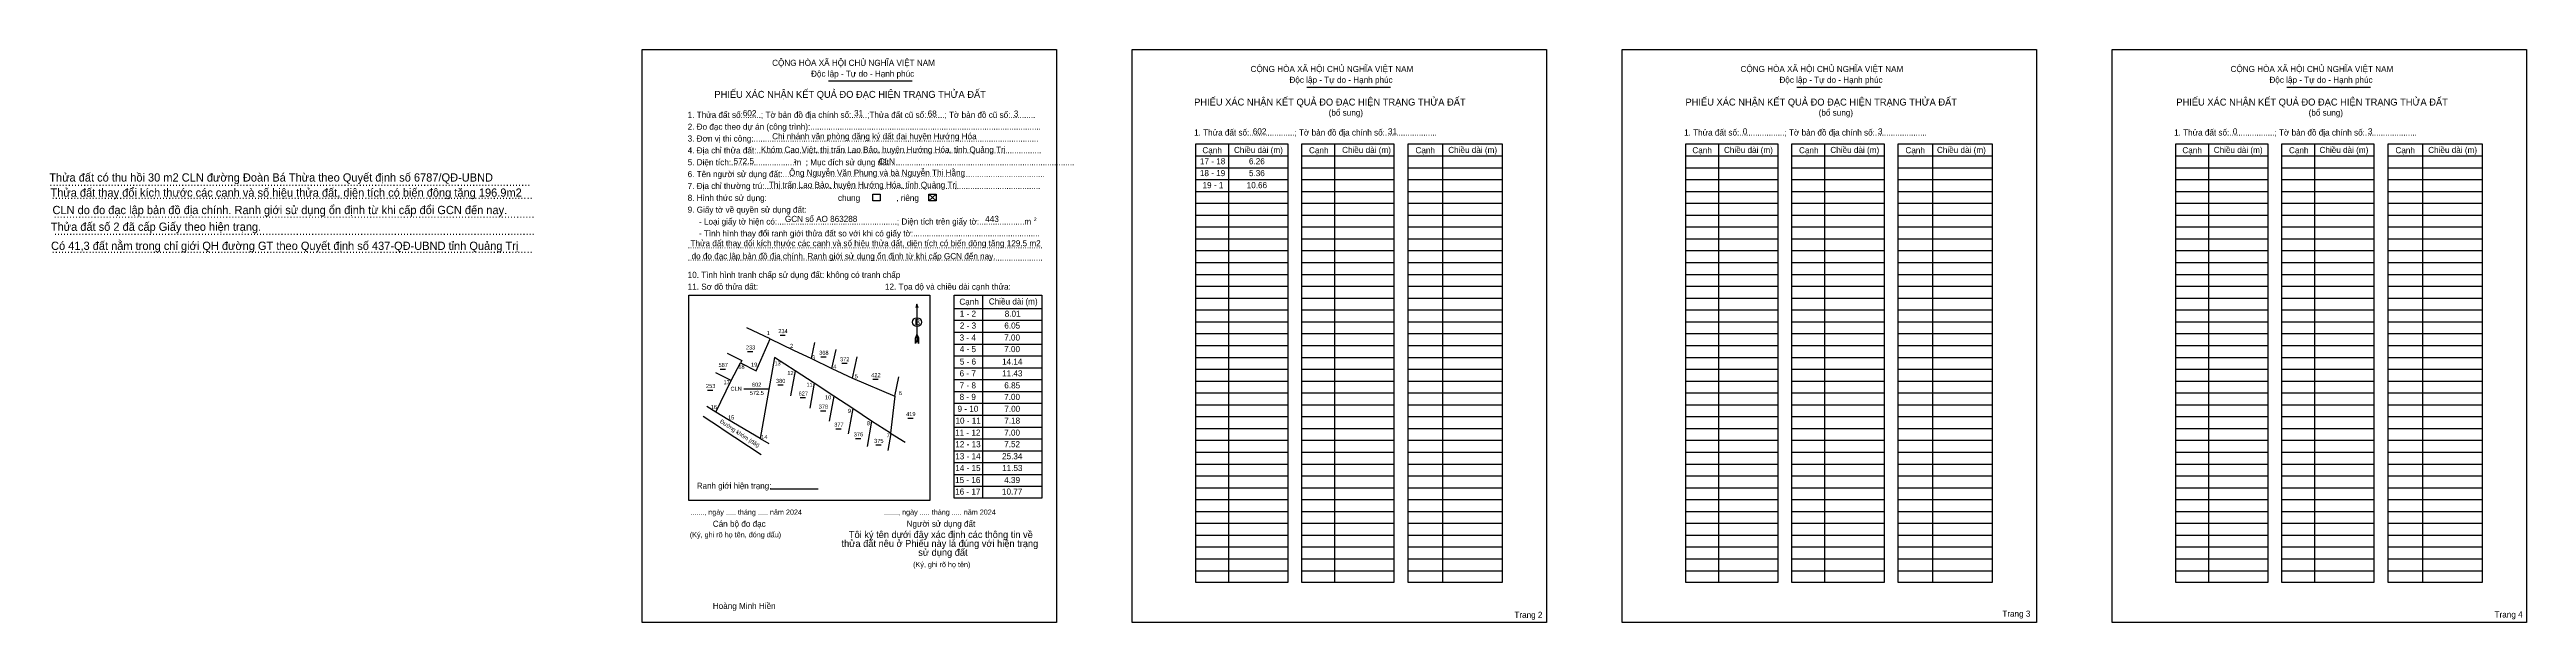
# Model space of a CAD drawing. Extents: x 536341 to 537103, y 1837113 to 1837289.
import ezdxf

# ---------------------------------------------------------------- set-up
doc = ezdxf.new("R2010")
doc.units = 0
for name, color, linetype in [('Level 1', 7, 'Continuous'), ('Level 10', 7, 'Continuous'), ('Level 13', 7, 'Continuous'), ('Level 2', 7, 'Continuous'), ('Level 23', 7, 'Continuous'), ('Level 27', 7, 'Continuous'), ('Level 36', 7, 'Continuous'), ('Level 48', 7, 'Continuous'), ('Level 5', 7, 'Continuous'), ('Level 50', 7, 'Continuous'), ('Level 52', 7, 'Continuous'), ('Level 6', 7, 'Continuous'), ('Level 63', 7, 'Continuous'), ('Level 9', 7, 'Continuous')]:
    doc.layers.add(name, color=color, linetype=linetype)

msp = doc.modelspace()

# ---------------------------------------------------------------- linework, layer by layer
at = {"layer": 'Level 1'}
for p, q in [((536523.21, 1837289.2), (536523.21, 1837289.2)), ((536673.88, 1837289.2), (536673.88, 1837289.2)), ((536580.48, 1837279.55), (536606.24, 1837279.55)), ((536727.58, 1837277.67), (536753.34, 1837277.67)), ((536878.26, 1837277.67), (536904.02, 1837277.67)), ((537028.93, 1837277.67), (537054.69, 1837277.67)), ((536703.46, 1837260.15), (536703.46, 1837125.27)), ((536736.1, 1837260.15), (536736.1, 1837125.27)), ((536769.34, 1837260.15), (536769.34, 1837125.27)), ((536854.13, 1837260.15), (536854.13, 1837125.27)), ((536886.77, 1837260.15), (536886.77, 1837125.27)), ((536920.02, 1837260.15), (536920.02, 1837125.27)), ((537004.81, 1837260.15), (537004.81, 1837125.27)), ((537037.45, 1837260.15), (537037.45, 1837125.27)), ((537070.69, 1837260.15), (537070.69, 1837125.27)), ((536693.43, 1837256.51), (536721.75, 1837256.51)), ((536693.43, 1837252.86), (536721.75, 1837252.86)), ((536726.07, 1837256.51), (536754.38, 1837256.51)), ((536726.07, 1837252.86), (536754.38, 1837252.86)), ((536758.71, 1837256.51), (536787.63, 1837256.51)), ((536758.71, 1837252.86), (536787.63, 1837252.86)), ((536844.11, 1837256.51), (536872.42, 1837256.51)), ((536844.11, 1837252.86), (536872.42, 1837252.86)), ((536876.75, 1837256.51), (536905.06, 1837256.51)), ((536876.75, 1837252.86), (536905.06, 1837252.86)), ((536909.38, 1837256.51), (536938.3, 1837256.51)), ((536909.38, 1837252.86), (536938.3, 1837252.86)), ((536994.78, 1837256.51), (537023.1, 1837256.51)), ((536994.78, 1837252.86), (537023.1, 1837252.86)), ((537027.42, 1837256.51), (537055.73, 1837256.51)), ((537027.42, 1837252.86), (537055.73, 1837252.86)), ((537060.06, 1837256.51), (537088.98, 1837256.51)), ((537060.06, 1837252.86), (537088.98, 1837252.86)), ((536611.36, 1837244.68), (536613.55, 1837242.64)), ((536611.36, 1837242.64), (536613.55, 1837244.68)), ((536693.43, 1837249.22), (536721.75, 1837249.22)), ((536693.43, 1837245.57), (536721.75, 1837245.57)), ((536726.07, 1837249.22), (536754.38, 1837249.22)), ((536726.07, 1837245.57), (536754.38, 1837245.57)), ((536758.71, 1837249.22), (536787.63, 1837249.22)), ((536758.71, 1837245.57), (536787.63, 1837245.57)), ((536844.11, 1837249.22), (536872.42, 1837249.22)), ((536844.11, 1837245.57), (536872.42, 1837245.57)), ((536876.75, 1837249.22), (536905.06, 1837249.22)), ((536876.75, 1837245.57), (536905.06, 1837245.57)), ((536909.38, 1837249.22), (536938.3, 1837249.22)), ((536909.38, 1837245.57), (536938.3, 1837245.57)), ((536994.78, 1837249.22), (537023.1, 1837249.22)), ((536994.78, 1837245.57), (537023.1, 1837245.57)), ((537027.42, 1837249.22), (537055.73, 1837249.22)), ((537027.42, 1837245.57), (537055.73, 1837245.57)), ((537060.06, 1837249.22), (537088.98, 1837249.22)), ((537060.06, 1837245.57), (537088.98, 1837245.57)), ((536693.43, 1837241.93), (536721.75, 1837241.93)), ((536693.43, 1837238.28), (536721.75, 1837238.28)), ((536726.07, 1837241.93), (536754.38, 1837241.93)), ((536726.07, 1837238.28), (536754.38, 1837238.28)), ((536758.71, 1837241.93), (536787.63, 1837241.93)), ((536758.71, 1837238.28), (536787.63, 1837238.28)), ((536844.11, 1837241.93), (536872.42, 1837241.93)), ((536844.11, 1837238.28), (536872.42, 1837238.28)), ((536876.75, 1837241.93), (536905.06, 1837241.93)), ((536876.75, 1837238.28), (536905.06, 1837238.28)), ((536909.38, 1837241.93), (536938.3, 1837241.93)), ((536909.38, 1837238.28), (536938.3, 1837238.28)), ((536994.78, 1837241.93), (537023.1, 1837241.93)), ((536994.78, 1837238.28), (537023.1, 1837238.28)), ((537027.42, 1837241.93), (537055.73, 1837241.93)), ((537027.42, 1837238.28), (537055.73, 1837238.28)), ((537060.06, 1837241.93), (537088.98, 1837241.93)), ((537060.06, 1837238.28), (537088.98, 1837238.28)), ((536693.43, 1837234.63), (536721.75, 1837234.63)), ((536693.43, 1837230.99), (536721.75, 1837230.99)), ((536726.07, 1837234.63), (536754.38, 1837234.63)), ((536726.07, 1837230.99), (536754.38, 1837230.99)), ((536758.71, 1837234.63), (536787.63, 1837234.63)), ((536758.71, 1837230.99), (536787.63, 1837230.99)), ((536844.11, 1837234.63), (536872.42, 1837234.63)), ((536844.11, 1837230.99), (536872.42, 1837230.99)), ((536876.75, 1837234.63), (536905.06, 1837234.63)), ((536876.75, 1837230.99), (536905.06, 1837230.99)), ((536909.38, 1837234.63), (536938.3, 1837234.63)), ((536909.38, 1837230.99), (536938.3, 1837230.99)), ((536994.78, 1837234.63), (537023.1, 1837234.63)), ((536994.78, 1837230.99), (537023.1, 1837230.99)), ((537027.42, 1837234.63), (537055.73, 1837234.63)), ((537027.42, 1837230.99), (537055.73, 1837230.99)), ((537060.06, 1837234.63), (537088.98, 1837234.63)), ((537060.06, 1837230.99), (537088.98, 1837230.99)), ((536693.43, 1837227.34), (536721.75, 1837227.34)), ((536693.43, 1837223.7), (536721.75, 1837223.7)), ((536726.07, 1837227.34), (536754.38, 1837227.34)), ((536726.07, 1837223.7), (536754.38, 1837223.7)), ((536758.71, 1837227.34), (536787.63, 1837227.34)), ((536758.71, 1837223.7), (536787.63, 1837223.7)), ((536844.11, 1837227.34), (536872.42, 1837227.34)), ((536844.11, 1837223.7), (536872.42, 1837223.7)), ((536876.75, 1837227.34), (536905.06, 1837227.34)), ((536876.75, 1837223.7), (536905.06, 1837223.7)), ((536909.38, 1837227.34), (536938.3, 1837227.34)), ((536909.38, 1837223.7), (536938.3, 1837223.7)), ((536994.78, 1837227.34), (537023.1, 1837227.34)), ((536994.78, 1837223.7), (537023.1, 1837223.7)), ((537027.42, 1837227.34), (537055.73, 1837227.34)), ((537027.42, 1837223.7), (537055.73, 1837223.7)), ((537060.06, 1837227.34), (537088.98, 1837227.34)), ((537060.06, 1837223.7), (537088.98, 1837223.7)), ((536537.55, 1837213.62), (536537.55, 1837213.62)), ((536627.84, 1837213.64), (536627.84, 1837151.24)), ((536693.43, 1837220.05), (536721.75, 1837220.05)), ((536693.43, 1837216.41), (536721.75, 1837216.41)), ((536693.43, 1837212.76), (536721.75, 1837212.76)), ((536726.07, 1837220.05), (536754.38, 1837220.05)), ((536726.07, 1837216.41), (536754.38, 1837216.41)), ((536726.07, 1837212.76), (536754.38, 1837212.76)), ((536758.71, 1837220.05), (536787.63, 1837220.05)), ((536758.71, 1837216.41), (536787.63, 1837216.41)), ((536758.71, 1837212.76), (536787.63, 1837212.76)), ((536844.11, 1837220.05), (536872.42, 1837220.05)), ((536844.11, 1837216.41), (536872.42, 1837216.41)), ((536844.11, 1837212.76), (536872.42, 1837212.76)), ((536876.75, 1837220.05), (536905.06, 1837220.05)), ((536876.75, 1837216.41), (536905.06, 1837216.41)), ((536876.75, 1837212.76), (536905.06, 1837212.76)), ((536909.38, 1837220.05), (536938.3, 1837220.05)), ((536909.38, 1837216.41), (536938.3, 1837216.41)), ((536909.38, 1837212.76), (536938.3, 1837212.76)), ((536994.78, 1837220.05), (537023.1, 1837220.05)), ((536994.78, 1837216.41), (537023.1, 1837216.41)), ((536994.78, 1837212.76), (537023.1, 1837212.76)), ((537027.42, 1837220.05), (537055.73, 1837220.05)), ((537027.42, 1837216.41), (537055.73, 1837216.41)), ((537027.42, 1837212.76), (537055.73, 1837212.76)), ((537060.06, 1837220.05), (537088.98, 1837220.05)), ((537060.06, 1837216.41), (537088.98, 1837216.41)), ((537060.06, 1837212.76), (537088.98, 1837212.76)), ((536607.7, 1837210.89), (536607.7, 1837199.86)), ((536619.09, 1837209.56), (536646.13, 1837209.56)), ((536619.09, 1837205.92), (536646.13, 1837205.92)), ((536693.43, 1837209.12), (536721.75, 1837209.12)), ((536693.43, 1837205.47), (536721.75, 1837205.47)), ((536726.07, 1837209.12), (536754.38, 1837209.12)), ((536726.07, 1837205.47), (536754.38, 1837205.47)), ((536758.71, 1837209.12), (536787.63, 1837209.12)), ((536758.71, 1837205.47), (536787.63, 1837205.47)), ((536844.11, 1837209.12), (536872.42, 1837209.12)), ((536844.11, 1837205.47), (536872.42, 1837205.47)), ((536876.75, 1837209.12), (536905.06, 1837209.12)), ((536876.75, 1837205.47), (536905.06, 1837205.47)), ((536909.38, 1837209.12), (536938.3, 1837209.12)), ((536909.38, 1837205.47), (536938.3, 1837205.47)), ((536994.78, 1837209.12), (537023.1, 1837209.12)), ((536994.78, 1837205.47), (537023.1, 1837205.47)), ((537027.42, 1837209.12), (537055.73, 1837209.12)), ((537027.42, 1837205.47), (537055.73, 1837205.47)), ((537060.06, 1837209.12), (537088.98, 1837209.12)), ((537060.06, 1837205.47), (537088.98, 1837205.47)), ((536607.21, 1837198.74), (536607.24, 1837200.56)), ((536607.7, 1837199.86), (536607.21, 1837198.74)), ((536607.7, 1837201.69), (536607.24, 1837200.56)), ((536607.7, 1837201.69), (536608.17, 1837200.56)), ((536607.7, 1837201.53), (536608.17, 1837200.4)), ((536607.7, 1837201.37), (536608.17, 1837200.24)), ((536607.7, 1837201.21), (536608.17, 1837200.08)), ((536607.7, 1837201.05), (536608.17, 1837199.91)), ((536607.7, 1837200.89), (536608.17, 1837199.75)), ((536607.7, 1837200.73), (536608.17, 1837199.58)), ((536607.7, 1837200.57), (536608.18, 1837199.42)), ((536607.7, 1837200.42), (536608.18, 1837199.26)), ((536607.7, 1837200.26), (536608.18, 1837199.09)), ((536607.7, 1837200.1), (536608.19, 1837198.93)), ((536607.7, 1837199.86), (536608.19, 1837198.74)), ((536608.19, 1837198.74), (536608.17, 1837200.56)), ((536619.09, 1837202.27), (536646.13, 1837202.27)), ((536619.09, 1837198.63), (536646.13, 1837198.63)), ((536693.43, 1837201.83), (536721.75, 1837201.83)), ((536693.43, 1837198.18), (536721.75, 1837198.18)), ((536726.07, 1837201.83), (536754.38, 1837201.83)), ((536726.07, 1837198.18), (536754.38, 1837198.18)), ((536758.71, 1837201.83), (536787.63, 1837201.83)), ((536758.71, 1837198.18), (536787.63, 1837198.18)), ((536844.11, 1837201.83), (536872.42, 1837201.83)), ((536844.11, 1837198.18), (536872.42, 1837198.18)), ((536876.75, 1837201.83), (536905.06, 1837201.83)), ((536876.75, 1837198.18), (536905.06, 1837198.18)), ((536909.38, 1837201.83), (536938.3, 1837201.83)), ((536909.38, 1837198.18), (536938.3, 1837198.18)), ((536994.78, 1837201.83), (537023.1, 1837201.83)), ((536994.78, 1837198.18), (537023.1, 1837198.18)), ((537027.42, 1837201.83), (537055.73, 1837201.83)), ((537027.42, 1837198.18), (537055.73, 1837198.18)), ((537060.06, 1837201.83), (537088.98, 1837201.83)), ((537060.06, 1837198.18), (537088.98, 1837198.18)), ((536619.09, 1837194.98), (536646.13, 1837194.98)), ((536619.09, 1837191.34), (536646.13, 1837191.34)), ((536693.43, 1837194.53), (536721.75, 1837194.53)), ((536693.43, 1837190.89), (536721.75, 1837190.89)), ((536726.07, 1837194.53), (536754.38, 1837194.53)), ((536726.07, 1837190.89), (536754.38, 1837190.89)), ((536758.71, 1837194.53), (536787.63, 1837194.53)), ((536758.71, 1837190.89), (536787.63, 1837190.89)), ((536844.11, 1837194.53), (536872.42, 1837194.53)), ((536844.11, 1837190.89), (536872.42, 1837190.89)), ((536876.75, 1837194.53), (536905.06, 1837194.53)), ((536876.75, 1837190.89), (536905.06, 1837190.89)), ((536909.38, 1837194.53), (536938.3, 1837194.53)), ((536909.38, 1837190.89), (536938.3, 1837190.89)), ((536994.78, 1837194.53), (537023.1, 1837194.53)), ((536994.78, 1837190.89), (537023.1, 1837190.89)), ((537027.42, 1837194.53), (537055.73, 1837194.53)), ((537027.42, 1837190.89), (537055.73, 1837190.89)), ((537060.06, 1837194.53), (537088.98, 1837194.53)), ((537060.06, 1837190.89), (537088.98, 1837190.89)), ((536619.09, 1837187.69), (536646.13, 1837187.69)), ((536619.09, 1837184.05), (536646.13, 1837184.05)), ((536693.43, 1837187.24), (536721.75, 1837187.24)), ((536693.43, 1837183.6), (536721.75, 1837183.6)), ((536726.07, 1837187.24), (536754.38, 1837187.24)), ((536726.07, 1837183.6), (536754.38, 1837183.6)), ((536758.71, 1837187.24), (536787.63, 1837187.24)), ((536758.71, 1837183.6), (536787.63, 1837183.6)), ((536844.11, 1837187.24), (536872.42, 1837187.24)), ((536844.11, 1837183.6), (536872.42, 1837183.6)), ((536876.75, 1837187.24), (536905.06, 1837187.24)), ((536876.75, 1837183.6), (536905.06, 1837183.6)), ((536909.38, 1837187.24), (536938.3, 1837187.24)), ((536909.38, 1837183.6), (536938.3, 1837183.6)), ((536994.78, 1837187.24), (537023.1, 1837187.24)), ((536994.78, 1837183.6), (537023.1, 1837183.6)), ((537027.42, 1837187.24), (537055.73, 1837187.24)), ((537027.42, 1837183.6), (537055.73, 1837183.6)), ((537060.06, 1837187.24), (537088.98, 1837187.24)), ((537060.06, 1837183.6), (537088.98, 1837183.6)), ((536619.09, 1837180.4), (536646.13, 1837180.4)), ((536619.09, 1837176.76), (536646.13, 1837176.76)), ((536693.43, 1837179.95), (536721.75, 1837179.95)), ((536693.43, 1837176.31), (536721.75, 1837176.31)), ((536726.07, 1837179.95), (536754.38, 1837179.95)), ((536726.07, 1837176.31), (536754.38, 1837176.31)), ((536758.71, 1837179.95), (536787.63, 1837179.95)), ((536758.71, 1837176.31), (536787.63, 1837176.31)), ((536844.11, 1837179.95), (536872.42, 1837179.95)), ((536844.11, 1837176.31), (536872.42, 1837176.31)), ((536876.75, 1837179.95), (536905.06, 1837179.95)), ((536876.75, 1837176.31), (536905.06, 1837176.31)), ((536909.38, 1837179.95), (536938.3, 1837179.95)), ((536909.38, 1837176.31), (536938.3, 1837176.31)), ((536994.78, 1837179.95), (537023.1, 1837179.95)), ((536994.78, 1837176.31), (537023.1, 1837176.31)), ((537027.42, 1837179.95), (537055.73, 1837179.95)), ((537027.42, 1837176.31), (537055.73, 1837176.31)), ((537060.06, 1837179.95), (537088.98, 1837179.95)), ((537060.06, 1837176.31), (537088.98, 1837176.31)), ((536619.09, 1837173.11), (536646.13, 1837173.11)), ((536619.09, 1837169.46), (536646.13, 1837169.46)), ((536693.43, 1837172.66), (536721.75, 1837172.66)), ((536693.43, 1837169.02), (536721.75, 1837169.02)), ((536726.07, 1837172.66), (536754.38, 1837172.66)), ((536726.07, 1837169.02), (536754.38, 1837169.02)), ((536758.71, 1837172.66), (536787.63, 1837172.66)), ((536758.71, 1837169.02), (536787.63, 1837169.02)), ((536844.11, 1837172.66), (536872.42, 1837172.66)), ((536844.11, 1837169.02), (536872.42, 1837169.02)), ((536876.75, 1837172.66), (536905.06, 1837172.66)), ((536876.75, 1837169.02), (536905.06, 1837169.02)), ((536909.38, 1837172.66), (536938.3, 1837172.66)), ((536909.38, 1837169.02), (536938.3, 1837169.02)), ((536994.78, 1837172.66), (537023.1, 1837172.66)), ((536994.78, 1837169.02), (537023.1, 1837169.02)), ((537027.42, 1837172.66), (537055.73, 1837172.66)), ((537027.42, 1837169.02), (537055.73, 1837169.02)), ((537060.06, 1837172.66), (537088.98, 1837172.66)), ((537060.06, 1837169.02), (537088.98, 1837169.02)), ((536619.09, 1837165.82), (536646.13, 1837165.82)), ((536619.09, 1837162.17), (536646.13, 1837162.17)), ((536693.43, 1837165.37), (536721.75, 1837165.37)), ((536693.43, 1837161.72), (536721.75, 1837161.72)), ((536726.07, 1837165.37), (536754.38, 1837165.37)), ((536726.07, 1837161.72), (536754.38, 1837161.72)), ((536758.71, 1837165.37), (536787.63, 1837165.37)), ((536758.71, 1837161.72), (536787.63, 1837161.72)), ((536844.11, 1837165.37), (536872.42, 1837165.37)), ((536844.11, 1837161.72), (536872.42, 1837161.72)), ((536876.75, 1837165.37), (536905.06, 1837165.37)), ((536876.75, 1837161.72), (536905.06, 1837161.72)), ((536909.38, 1837165.37), (536938.3, 1837165.37)), ((536909.38, 1837161.72), (536938.3, 1837161.72)), ((536994.78, 1837165.37), (537023.1, 1837165.37)), ((536994.78, 1837161.72), (537023.1, 1837161.72)), ((537027.42, 1837165.37), (537055.73, 1837165.37)), ((537027.42, 1837161.72), (537055.73, 1837161.72)), ((537060.06, 1837165.37), (537088.98, 1837165.37)), ((537060.06, 1837161.72), (537088.98, 1837161.72)), ((536619.09, 1837158.53), (536646.13, 1837158.53)), ((536619.09, 1837154.88), (536646.13, 1837154.88)), ((536693.43, 1837158.08), (536721.75, 1837158.08)), ((536693.43, 1837154.43), (536721.75, 1837154.43)), ((536726.07, 1837158.08), (536754.38, 1837158.08)), ((536726.07, 1837154.43), (536754.38, 1837154.43)), ((536758.71, 1837158.08), (536787.63, 1837158.08)), ((536758.71, 1837154.43), (536787.63, 1837154.43)), ((536844.11, 1837158.08), (536872.42, 1837158.08)), ((536844.11, 1837154.43), (536872.42, 1837154.43)), ((536876.75, 1837158.08), (536905.06, 1837158.08)), ((536876.75, 1837154.43), (536905.06, 1837154.43)), ((536909.38, 1837158.08), (536938.3, 1837158.08)), ((536909.38, 1837154.43), (536938.3, 1837154.43)), ((536994.78, 1837158.08), (537023.1, 1837158.08)), ((536994.78, 1837154.43), (537023.1, 1837154.43)), ((537027.42, 1837158.08), (537055.73, 1837158.08)), ((537027.42, 1837154.43), (537055.73, 1837154.43)), ((537060.06, 1837158.08), (537088.98, 1837158.08)), ((537060.06, 1837154.43), (537088.98, 1837154.43)), ((536611.6, 1837150.54), (536611.6, 1837150.54)), ((536693.43, 1837150.79), (536721.75, 1837150.79)), ((536693.43, 1837147.14), (536721.75, 1837147.14)), ((536726.07, 1837150.79), (536754.38, 1837150.79)), ((536726.07, 1837147.14), (536754.38, 1837147.14)), ((536758.71, 1837150.79), (536787.63, 1837150.79)), ((536758.71, 1837147.14), (536787.63, 1837147.14)), ((536844.11, 1837150.79), (536872.42, 1837150.79)), ((536844.11, 1837147.14), (536872.42, 1837147.14)), ((536876.75, 1837150.79), (536905.06, 1837150.79)), ((536876.75, 1837147.14), (536905.06, 1837147.14)), ((536909.38, 1837150.79), (536938.3, 1837150.79)), ((536909.38, 1837147.14), (536938.3, 1837147.14)), ((536994.78, 1837150.79), (537023.1, 1837150.79)), ((536994.78, 1837147.14), (537023.1, 1837147.14)), ((537027.42, 1837150.79), (537055.73, 1837150.79)), ((537027.42, 1837147.14), (537055.73, 1837147.14)), ((537060.06, 1837150.79), (537088.98, 1837150.79)), ((537060.06, 1837147.14), (537088.98, 1837147.14)), ((536693.43, 1837143.5), (536721.75, 1837143.5)), ((536693.43, 1837139.85), (536721.75, 1837139.85)), ((536726.07, 1837143.5), (536754.38, 1837143.5)), ((536726.07, 1837139.85), (536754.38, 1837139.85)), ((536758.71, 1837143.5), (536787.63, 1837143.5)), ((536758.71, 1837139.85), (536787.63, 1837139.85)), ((536844.11, 1837143.5), (536872.42, 1837143.5)), ((536844.11, 1837139.85), (536872.42, 1837139.85)), ((536876.75, 1837143.5), (536905.06, 1837143.5)), ((536876.75, 1837139.85), (536905.06, 1837139.85)), ((536909.38, 1837143.5), (536938.3, 1837143.5)), ((536909.38, 1837139.85), (536938.3, 1837139.85)), ((536994.78, 1837143.5), (537023.1, 1837143.5)), ((536994.78, 1837139.85), (537023.1, 1837139.85)), ((537027.42, 1837143.5), (537055.73, 1837143.5)), ((537027.42, 1837139.85), (537055.73, 1837139.85)), ((537060.06, 1837143.5), (537088.98, 1837143.5)), ((537060.06, 1837139.85), (537088.98, 1837139.85)), ((536693.43, 1837136.21), (536721.75, 1837136.21)), ((536693.43, 1837132.56), (536721.75, 1837132.56)), ((536693.43, 1837128.91), (536721.75, 1837128.91)), ((536726.07, 1837136.21), (536754.38, 1837136.21)), ((536726.07, 1837132.56), (536754.38, 1837132.56)), ((536726.07, 1837128.91), (536754.38, 1837128.91)), ((536758.71, 1837136.21), (536787.63, 1837136.21)), ((536758.71, 1837132.56), (536787.63, 1837132.56)), ((536758.71, 1837128.91), (536787.63, 1837128.91)), ((536844.11, 1837136.21), (536872.42, 1837136.21)), ((536844.11, 1837132.56), (536872.42, 1837132.56)), ((536844.11, 1837128.91), (536872.42, 1837128.91)), ((536876.75, 1837136.21), (536905.06, 1837136.21)), ((536876.75, 1837132.56), (536905.06, 1837132.56)), ((536876.75, 1837128.91), (536905.06, 1837128.91)), ((536909.38, 1837136.21), (536938.3, 1837136.21)), ((536909.38, 1837132.56), (536938.3, 1837132.56)), ((536909.38, 1837128.91), (536938.3, 1837128.91)), ((536994.78, 1837136.21), (537023.1, 1837136.21)), ((536994.78, 1837132.56), (537023.1, 1837132.56)), ((536994.78, 1837128.91), (537023.1, 1837128.91)), ((537027.42, 1837136.21), (537055.73, 1837136.21)), ((537027.42, 1837132.56), (537055.73, 1837132.56)), ((537027.42, 1837128.91), (537055.73, 1837128.91)), ((537060.06, 1837136.21), (537088.98, 1837136.21)), ((537060.06, 1837132.56), (537088.98, 1837132.56)), ((537060.06, 1837128.91), (537088.98, 1837128.91)), ((536650.6, 1837113), (536650.6, 1837113)), ((536801.27, 1837113), (536801.27, 1837113))]:
    msp.add_line(p, q, dxfattribs=at)
for points in [[(536693.43, 1837260.15), (536721.75, 1837260.15), (536721.75, 1837125.27), (536693.43, 1837125.27)], [(536726.07, 1837260.15), (536754.38, 1837260.15), (536754.38, 1837125.27), (536726.07, 1837125.27)], [(536758.71, 1837260.15), (536787.63, 1837260.15), (536787.63, 1837125.27), (536758.71, 1837125.27)], [(536844.11, 1837260.15), (536872.42, 1837260.15), (536872.42, 1837125.27), (536844.11, 1837125.27)], [(536876.75, 1837260.15), (536905.06, 1837260.15), (536905.06, 1837125.27), (536876.75, 1837125.27)], [(536909.38, 1837260.15), (536938.3, 1837260.15), (536938.3, 1837125.27), (536909.38, 1837125.27)], [(536994.78, 1837260.15), (537023.1, 1837260.15), (537023.1, 1837125.27), (536994.78, 1837125.27)], [(537027.42, 1837260.15), (537055.73, 1837260.15), (537055.73, 1837125.27), (537027.42, 1837125.27)], [(537060.06, 1837260.15), (537088.98, 1837260.15), (537088.98, 1837125.27), (537060.06, 1837125.27)], [(536537.55, 1837213.62), (536611.6, 1837213.62), (536611.6, 1837150.54), (536537.55, 1837150.54)], [(536619.09, 1837213.64), (536646.13, 1837213.64), (536646.13, 1837151.24), (536619.09, 1837151.24)]]:
    msp.add_lwpolyline(points, close=True, dxfattribs=at)
msp.add_lwpolyline([(536608.02, 1837209.72), (536607.7, 1837210.89), (536607.38, 1837209.72)], dxfattribs=at)
msp.add_circle((536607.7, 1837205.38), 1.35, dxfattribs=at)
at = {"layer": 'Level 10'}
for p, q in [((536575.21, 1837194.14), (536576.3, 1837199.13)), ((536549.32, 1837195.84), (536553.8, 1837193.54)), ((536553.8, 1837193.54), (536553.45, 1837192.89)), ((536570.24, 1837190.4), (536568.84, 1837182.66)), ((536581.53, 1837191.14), (536582.8, 1837196.96)), ((536587.85, 1837188.13), (536589.28, 1837194.67)), ((536576.11, 1837186.6), (536574.73, 1837178.86)), ((536582.1, 1837182.63), (536580.69, 1837174.89)), ((536541.99, 1837176.4), (536547.24, 1837172.91)), ((536587.93, 1837178.75), (536586.55, 1837171.01)), ((536593.76, 1837174.88), (536592.4, 1837167.13)), ((536547.24, 1837172.91), (536547.82, 1837172.53)), ((536559.5, 1837169.54), (536562.12, 1837167.99)), ((536599.68, 1837171.14), (536598.77, 1837165.92)), ((536562.5, 1837154.13), (536577.35, 1837154.13))]:
    msp.add_line(p, q, dxfattribs=at)
msp.add_lwpolyline([(536563.92, 1837194.49), (536559.5, 1837169.54), (536549.58, 1837175.43), (536545.81, 1837177.67), (536550.51, 1837187.36), (536553.45, 1837192.89), (536558.21, 1837190.43), (536562.52, 1837200.18), (536569.75, 1837196.74), (536575.21, 1837194.14), (536581.53, 1837191.14), (536587.85, 1837188.13), (536600.85, 1837182.58), (536599.55, 1837171.22), (536593.76, 1837174.88), (536587.93, 1837178.75), (536582.1, 1837182.63), (536576.11, 1837186.6), (536570.24, 1837190.4)], close=True, dxfattribs=at)
at = {"layer": 'Level 2'}
for points in [[(536523.2, 1837289.2), (536650.6, 1837289.2), (536650.6, 1837113), (536523.2, 1837113)], [(536673.88, 1837289.2), (536801.27, 1837289.2), (536801.27, 1837113), (536673.88, 1837113)], [(536824.55, 1837289.2), (536951.94, 1837289.2), (536951.94, 1837113), (536824.55, 1837113)], [(536975.23, 1837289.2), (537102.62, 1837289.2), (537102.62, 1837113), (536975.23, 1837113)]]:
    msp.add_lwpolyline(points, close=True, dxfattribs=at)
at = {"layer": 'Level 23'}
msp.add_line((536547.82, 1837172.53), (536559.75, 1837164.64), dxfattribs=at)
msp.add_line((536547.82, 1837172.53), (536559.75, 1837164.64), dxfattribs=at)
at = {"layer": 'Level 27'}
for p, q in [((536562.52, 1837200.18), (536555.42, 1837203.56)), ((536550.51, 1837187.36), (536545.81, 1837189.78)), ((536600.85, 1837182.58), (536602.16, 1837188.57)), ((536545.81, 1837177.67), (536543.09, 1837179.43)), ((536599.55, 1837171.22), (536604.1, 1837168.42))]:
    msp.add_line(p, q, dxfattribs=at)
at = {"layer": 'Level 50'}
for points in [[(536594.14, 1837244.68), (536596.33, 1837244.68), (536596.33, 1837242.64), (536594.14, 1837242.64)], [(536611.36, 1837244.68), (536613.55, 1837244.68), (536613.55, 1837242.64), (536611.36, 1837242.64)]]:
    msp.add_lwpolyline(points, close=True, dxfattribs=at)
at = {"layer": 'Level 63'}
for p, q in [((536565.58, 1837201.34), (536567.21, 1837201.34)), ((536547.2, 1837190.92), (536548.82, 1837190.92)), ((536555.57, 1837196.32), (536557.2, 1837196.32)), ((536578.14, 1837194.68), (536579.77, 1837194.68)), ((536584.57, 1837192.7), (536586.2, 1837192.7)), ((536543.31, 1837184.48), (536544.93, 1837184.48)), ((536564.88, 1837186.04), (536566.51, 1837186.04)), ((536594.16, 1837187.8), (536595.79, 1837187.8)), ((536571.82, 1837182.14), (536573.45, 1837182.14)), ((536577.99, 1837178.13), (536579.62, 1837178.13)), ((536604.89, 1837175.83), (536606.52, 1837175.83)), ((536582.77, 1837172.58), (536584.4, 1837172.58)), ((536588.79, 1837169.6), (536590.41, 1837169.6)), ((536595.03, 1837167.59), (536596.66, 1837167.59))]:
    msp.add_line(p, q, dxfattribs=at)
at = {"layer": 'Level 9'}
msp.add_line((536554.49, 1837184.86), (536562.11, 1837184.86), dxfattribs=at)

# ---------------------------------------------------------------- texts
at = {"layer": 'Level 1'}
for s, height, p in [('CỘNG HÒA XÃ HỘI CHỦ NGHĨA VIỆT NAM', 1.8713, (536563.16, 1837284.17)), ('Độc lập - Tự do - Hạnh phúc', 1.8713, (536575.13, 1837280.83)), ('CỘNG HÒA XÃ HỘI CHỦ NGHĨA VIỆT NAM', 1.8713, (536710.27, 1837282.29)), ('CỘNG HÒA XÃ HỘI CHỦ NGHĨA VIỆT NAM', 1.8713, (536860.94, 1837282.29)), ('CỘNG HÒA XÃ HỘI CHỦ NGHĨA VIỆT NAM', 1.8713, (537011.62, 1837282.29)), ('PHIẾU XÁC NHẬN KẾT QUẢ ĐO ĐẠC HIỆN TRẠNG THỬA ĐẤT', 2.1388, (536545.4, 1837274.34)), ('PHIẾU XÁC NHẬN KẾT QUẢ ĐO ĐẠC HIỆN TRẠNG THỬA ĐẤT', 2.1388, (536692.93, 1837271.97)), ('Độc lập - Tự do - Hạnh phúc', 1.8713, (536722.24, 1837278.95)), ('PHIẾU XÁC NHẬN KẾT QUẢ ĐO ĐẠC HIỆN TRẠNG THỬA ĐẤT', 2.1388, (536844.02, 1837271.97)), ('Độc lập - Tự do - Hạnh phúc', 1.8713, (536872.91, 1837278.95)), ('PHIẾU XÁC NHẬN KẾT QUẢ ĐO ĐẠC HIỆN TRẠNG THỬA ĐẤT', 2.1388, (536994.96, 1837271.97)), ('Độc lập - Tự do - Hạnh phúc', 1.8713, (537023.59, 1837278.95)), ('2. Đo đạc theo dự án (công trình):......................................................................................................', 1.87125, (536537.18, 1837264.53)), ('1. Thửa đất số:........; Tờ bản đồ địa chính số:.......;Thửa đất cũ số:........; Tờ bản đồ cũ số:...........', 1.87125, (536537.18, 1837268.18)), ('(bổ sung)', 1.871, (536734.29, 1837268.86)), ('(bổ sung)', 1.871, (536884.97, 1837268.86)), ('(bổ sung)', 1.871, (537035.64, 1837268.86)), ('4. Địa chỉ thửa đất:..............................................................................................................................', 1.87125, (536537.18, 1837257.24)), ('3. Đơn vị thi công:..............................................................................................................................', 1.87125, (536537.18, 1837260.89)), ('1. Thửa đất số:....................; Tờ bản đồ địa chính số:.......................', 1.8713, (536692.91, 1837262.75)), ('Cạnh', 1.871, (536695.46, 1837257.3)), ('Chiều dài (m)', 1.8713, (536705.18, 1837257.39)), ('Cạnh', 1.871, (536728.25, 1837257.3)), ('Chiều dài (m)', 1.8713, (536738.42, 1837257.39)), ('Cạnh', 1.871, (536760.99, 1837257.3)), ('Chiều dài (m)', 1.8713, (536771.06, 1837257.39)), ('1. Thửa đất số:....................; Tờ bản đồ địa chính số:.......................', 1.8713, (536843.58, 1837262.75)), ('Cạnh', 1.871, (536846.13, 1837257.3)), ('Chiều dài (m)', 1.8713, (536855.86, 1837257.39)), ('Cạnh', 1.871, (536878.93, 1837257.3)), ('Chiều dài (m)', 1.8713, (536888.56, 1837257.39)), ('Cạnh', 1.871, (536911.66, 1837257.3)), ('Chiều dài (m)', 1.8713, (536921.35, 1837257.39)), ('1. Thửa đất số:....................; Tờ bản đồ địa chính số:.......................', 1.8713, (536994.26, 1837262.75)), ('Cạnh', 1.871, (536996.81, 1837257.3)), ('Chiều dài (m)', 1.8713, (537006.46, 1837257.39)), ('Cạnh', 1.871, (537029.6, 1837257.3)), ('Chiều dài (m)', 1.8713, (537038.99, 1837257.39)), ('Cạnh', 1.871, (537062.34, 1837257.3)), ('Chiều dài (m)', 1.8713, (537072.41, 1837257.39)), ('5. Diện tích:............................m  ; Mục đích sử dụng đất:.................................................................................', 1.87125, (536537.18, 1837253.6)), ('6. Tên người sử dụng đất:....................................................................................................................', 1.87125, (536537.18, 1837249.95)), ('2', 1.07, (536569.75, 1837254.45)), ('.............................................................................................................................................................', 2.53517, (536340.92, 1837247.23)), ('.............................................................................................................................................................', 2.53517, (536341.63, 1837243.24)), ('7. Địa chỉ thường trú:..........................................................................................................................', 1.87125, (536537.18, 1837246.31)), ('chung                , riêng', 1.8713, (536583.4, 1837242.64)), ('.............................................................................................................................................................', 2.53517, (536342.21, 1837237.45)), ('9. Giấy tờ về quyền sử dụng đất:', 1.8713, (536537.18, 1837239.01)), ('     - Loại giấy tờ hiện có:.....................................................; Diện tích trên giấy tờ:....................m', 1.87125, (536537.18, 1837235.37)), ('2', 1.07, (536643.65, 1837236.46)), ('.............................................................................................................................................................', 2.53517, (536342.27, 1837232.17)), ('.............................................................................................................................................................', 1.87125, (536537.18, 1837228.08)), ('     - Tình hình thay đổi ranh giới thửa đất so với khi có giấy tờ:........................................................', 1.87125, (536537.18, 1837231.72)), ('.............................................................................................................................................................', 2.53517, (536341.63, 1837226.65)), ('10. Tình hình tranh chấp sử dụng đất: không có tranh chấp', 1.8713, (536537.18, 1837218.98)), ('.............................................................................................................................................................', 1.87125, (536537.18, 1837224.3)), ('11. Sơ đồ thửa đất:', 1.8713, (536537.18, 1837215.34)), ('12. Tọa độ và chiều dài cạnh thửa:', 1.8713, (536597.86, 1837215.34)), ('Cạnh', 1.871, (536620.73, 1837210.72)), ('Chiều dài (m)', 1.8713, (536629.79, 1837210.78)), ('B', 1.82, (536607.03, 1837204.49)), ('......., ngày ..... tháng ..... năm 2024', 1.604, (536537.98, 1837146.12)), ('Cán bộ đo đạc', 1.8713, (536544.91, 1837142.41)), ('......., ngày ..... tháng ..... năm 2024', 1.604, (536597.58, 1837146.12)), ('Người sử dụng đất', 1.8713, (536604.5, 1837142.41)), ('(Ký, ghi rõ họ tên, đóng dấu)', 1.604, (536537.84, 1837139.19)), ('thửa đất nêu ở Phiếu này là đúng với hiện trạng', 2.1264, (536584.49, 1837136.23)), ('Tôi ký tên dưới đây xác định các thông tin về', 2.1264, (536586.76, 1837138.98)), ('(Ký, ghi rõ họ tên)', 1.604, (536606.51, 1837130.01)), ('sử dụng đất', 2.1264, (536608.08, 1837133.49)), ('Hoàng Minh Hiền', 1.8713, (536544.91, 1837117.15)), ('Trang 2', 1.871, (536791.4, 1837114.41)), ('Trang 3', 1.871, (536941.45, 1837114.77)), ('Trang 4', 1.871, (537092.82, 1837114.52))]:
    msp.add_text(s, height=height, dxfattribs=at).set_placement(p)
at = {"layer": 'Level 13'}
for s, p in [('CLN', (536550.36, 1837184.24)), ('572.5', (536556.28, 1837182.98)), ('602', (536556.95, 1837185.49))]:
    msp.add_text(s, height=1.25, dxfattribs=at).set_placement(p)
at = {"layer": 'Level 36'}
for s, p in [('233', (536555.08, 1837196.95)), ('234', (536565.04, 1837201.97)), ('587', (536546.67, 1837191.55)), ('368', (536577.62, 1837195.31)), ('372', (536584.04, 1837193.33)), ('253', (536542.82, 1837185.11)), ('380', (536564.34, 1837186.67)), ('627', (536571.29, 1837182.77)), ('422', (536593.63, 1837188.43)), ('378', (536577.47, 1837178.76)), ('419', (536604.36, 1837176.46)), ('377', (536582.24, 1837173.2)), ('376', (536588.25, 1837170.23)), ('375', (536594.52, 1837168.22))]:
    msp.add_text(s, height=1.25, dxfattribs=at).set_placement(p)
at = {"layer": 'Level 48'}
msp.add_text('8. Hình thức sử dụng:', height=1.8713, dxfattribs=at).set_placement((536537.18, 1837242.66))
at = {"layer": 'Level 5'}
msp.add_text('Đường khóm (đất)', height=1.25, rotation=326.51779, dxfattribs=at).set_placement((536546.96, 1837174.53))
at = {"layer": 'Level 52'}
for s, p in [('18 - 19', (536694.69, 1837250.26)), ('17 - 18', (536694.71, 1837253.91)), ('5.36', (536709.78, 1837250.26)), ('6.26', (536709.78, 1837253.91)), ('19 - 1', (536695.5, 1837246.56)), ('10.66', (536709.09, 1837246.56)), ('2 - 3', (536620.87, 1837203.38)), ('1 - 2', (536620.85, 1837207.01)), ('6.05', (536634.55, 1837203.38)), ('8.01', (536634.68, 1837207.01)), ('3 - 4', (536620.8, 1837199.69)), ('4 - 5', (536620.84, 1837196.14)), ('7.00', (536634.51, 1837199.69)), ('7.00', (536634.51, 1837196.14)), ('6 - 7', (536620.81, 1837188.67)), ('5 - 6', (536620.85, 1837192.3)), ('14.14', (536633.86, 1837192.3)), ('11.43', (536633.88, 1837188.67)), ('8 - 9', (536620.81, 1837181.43)), ('7 - 8', (536620.83, 1837184.98)), ('7.00', (536634.51, 1837181.43)), ('6.85', (536634.55, 1837184.98)), ('10 - 11', (536619.54, 1837174.14)), ('9 - 10', (536620.16, 1837177.77)), ('7.18', (536634.54, 1837174.14)), ('7.00', (536634.56, 1837177.77)), ('11 - 12', (536619.43, 1837170.45)), ('12 - 13', (536619.48, 1837166.9)), ('7.00', (536634.51, 1837170.45)), ('7.52', (536634.52, 1837166.9)), ('13 - 14', (536619.46, 1837163.19)), ('14 - 15', (536619.46, 1837159.56)), ('25.34', (536633.86, 1837163.19)), ('11.53', (536633.88, 1837159.56)), ('15 - 16', (536619.42, 1837155.87)), ('16 - 17', (536619.43, 1837152.32)), ('10.77', (536633.83, 1837152.32)), ('4.39', (536634.52, 1837155.87))]:
    msp.add_text(s, height=1.871, dxfattribs=at).set_placement(p)
at = {"layer": 'Level 6'}
for s, height, p in [('602', 1.871, (536554.15, 1837268.7)), ('31', 1.871, (536588.36, 1837268.7)), ('68', 1.871, (536610.99, 1837268.56)), ('3', 1.87, (536637.47, 1837268.56)), ('Khóm Cao Việt, thị trấn Lao Bảo, huyện Hướng Hóa, tỉnh Quảng Trị', 1.8713, (536559.71, 1837257.49)), ('Chi nhánh văn phòng đăng ký đất đai huyện Hướng Hóa', 1.8713, (536563.17, 1837261.59)), ('602', 1.871, (536710.97, 1837263.08)), ('31', 1.871, (536752.53, 1837263.09)), ('0', 1.87, (536861.64, 1837263.08)), ('3', 1.87, (536903.21, 1837263.09)), ('0', 1.87, (537012.32, 1837263.08)), ('3', 1.87, (537053.88, 1837263.09)), ('Thửa đất có thu hồi 30 m2 CLN đường Đoàn Bá Thừa theo Quyết định số 6787/QĐ-UBND ', 2.5353, (536340.88, 1837248.59)), ('572.5', 1.871, (536551.32, 1837253.96)), ('Ông Nguyễn Văn Phụng và bà Nguyễn Thị Hằng', 1.8713, (536568.36, 1837250.36)), ('CLN', 1.871, (536595.9, 1837253.89)), ('Thửa đất thay đổi kích thước các cạnh và số hiệu thửa đất, diện tích có biến động tăng 196.9m2 ', 2.5353, (536341.24, 1837243.93)), ('Thị trấn Lao Bảo, huyện Hướng Hóa, tỉnh Quảng Trị', 1.8713, (536562.15, 1837246.65)), ('Thửa đất số 2 đã cấp Giấy theo hiện trạng.', 2.5353, (536341.36, 1837233.44)), (' CLN do đo đạc lập bản đồ địa chính. Ranh giới sử dụng ổn định từ khi cấp đổi GCN đến nay.', 2.5353, (536340.92, 1837238.58)), ('GCN số AO 863288', 1.8713, (536567.09, 1837236.18)), ('443', 1.871, (536628.7, 1837236.18)), ('Có 41,3 đất nằm trong chỉ giới QH đường GT theo Quyết định số 437-QĐ-UBND tỉnh Quảng Trị', 2.5353, (536341.42, 1837227.57)), ('Thửa đất thay đổi kích thước các cạnh và số hiệu thửa đất, diện tích có biến động tăng 129.5 m2 ', 1.8713, (536538.07, 1837228.69)), (' do đo đạc lập bản đồ địa chính. Ranh giới sử dụng ổn định từ khi cấp GCN đến nay.', 1.8713, (536537.68, 1837224.72))]:
    msp.add_text(s, height=height, dxfattribs=at).set_placement(p)
at = {"layer": 'Level 9'}
for s, height, p in [('1', 1.25, (536561.49, 1837201.4)), ('2', 1.25, (536568.68, 1837197.43)), ('18', 1.25, (536552.75, 1837191.02)), ('19', 1.25, (536556.67, 1837191.66)), ('13', 1.25, (536563.86, 1837192.06)), ('12', 1.25, (536567.83, 1837189.08)), ('3', 1.25, (536575.42, 1837193.86)), ('4', 1.25, (536581.94, 1837191)), ('17', 1.25, (536548.21, 1837186.27)), ('11', 1.25, (536573.71, 1837185.47)), ('10', 1.25, (536579.41, 1837181.61)), ('5', 1.25, (536588.55, 1837188.08)), ('6', 1.25, (536602.12, 1837182.94)), ('16', 1.25, (536544.26, 1837178.62)), ('15', 1.25, (536549.58, 1837175.43)), ('9', 1.25, (536586.42, 1837177.44)), ('8', 1.25, (536592.28, 1837173.66)), ('14', 1.25, (536559.8, 1837169.42)), ('7', 1.25, (536598.35, 1837169.92)), ('Ranh giới hiện trạng:', 1.836, (536540.01, 1837154.12))]:
    msp.add_text(s, height=height, dxfattribs=at).set_placement(p)

doc.saveas('drawing.dxf')
